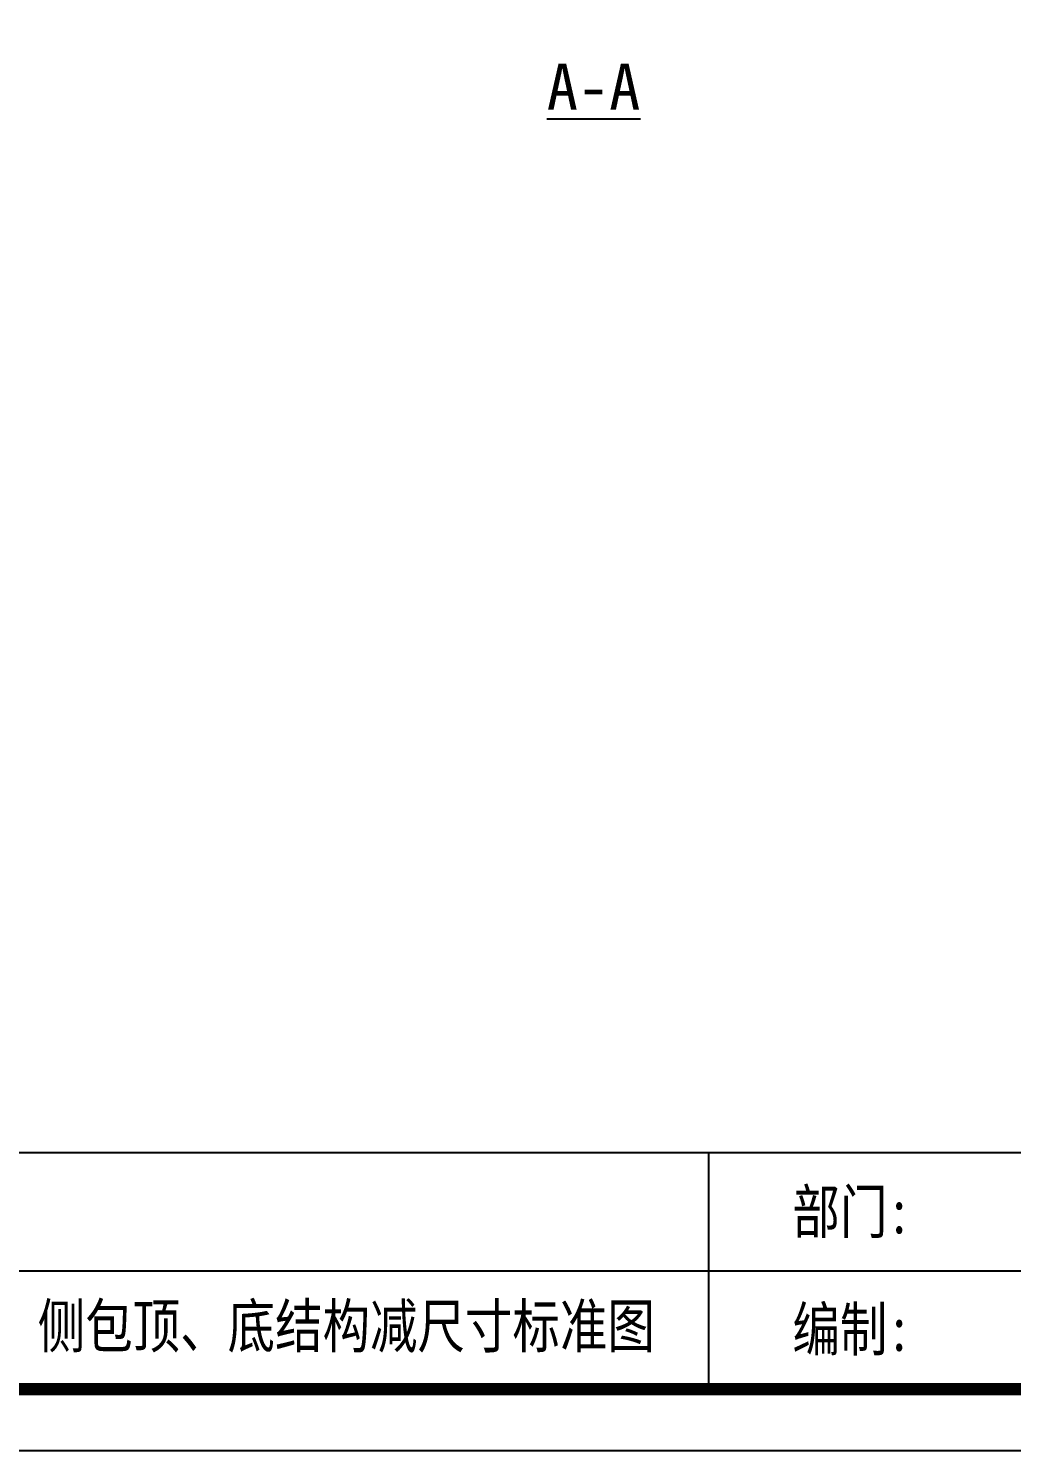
# Model space of a CAD drawing. Header units: millimetres. Extents: x 0 to 1097966, y -63096 to 223085.
# Drawn here: x 338194.4 to 338302.3, y -53928.6 to -53772.5 of the extents above; entities that cross this region are included whole.
import ezdxf

# ---------------------------------------------------------------- set-up
doc = ezdxf.new("R2010")
doc.units = ezdxf.units.MM
doc.layers.add('DZ-文字说明', color=1, linetype='Continuous')
doc.styles.add('DZ-宋体2.5', font='', dxfattribs={"width": 0.8, "height": 2.5})
doc.styles.add('宋体', font='')
doc.styles.get('DZ-宋体2.5').set_extended_font_data('SimSun')
doc.styles.get('宋体').set_extended_font_data('SimSun')

msp = doc.modelspace()

# ---------------------------------------------------------------- linework, layer by layer
msp.add_lwpolyline([(337985.218, -53928.615), (338552.218, -53928.615), (338552.218, -53527.665), (337985.218, -53527.665)], close=True)
at = {"const_width": 1.35}
msp.add_lwpolyline([(337991.968, -53921.865), (338545.468, -53921.865), (338545.468, -53534.415), (337991.968, -53534.415)], close=True, dxfattribs=at)
at = {"layer": 'DZ-文字说明', "color": 7}
for p, q in [((338269.083, -53921.865), (338269.083, -53895.888)), ((338081.299, -53908.877), (338545.468, -53908.877))]:
    msp.add_line(p, q, dxfattribs=at)
msp.add_lwpolyline([(337991.968, -53895.888), (338545.468, -53895.888), (338545.468, -53921.865), (337991.968, -53921.865)], close=True, dxfattribs=at)

# ---------------------------------------------------------------- texts
at = {"style": 'DZ-宋体2.5', "width": 0.8}
for s, p in [('部门:', (338278.26, -53904.782)), ('编制:', (338278.26, -53917.679))]:
    msp.add_text(s, height=4.7732, dxfattribs=at).set_placement(p)
at = {"color": 4, "insert": (338251.31, -53778.919), "char_height": 5.03079, "width": 6.26648, "attachment_point": 4, "style": '宋体'}
msp.add_mtext('{\\L\\C256;A-A}', dxfattribs=at)
at = {"color": 2, "style": 'DZ-宋体2.5', "width": 0.8}
msp.add_attdef('侧包顶、底结构减尺寸标准图', (338195.463, -53917.326), '', height=4.773, dxfattribs=at)

doc.saveas('drawing.dxf')
